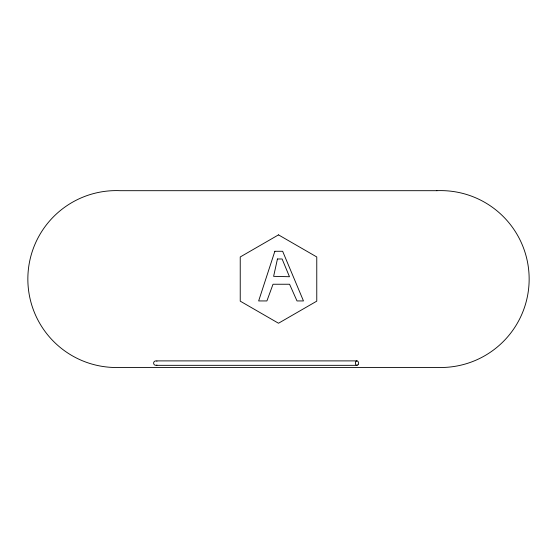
<?xml version="1.0" encoding="UTF-8"?>
<svg xmlns="http://www.w3.org/2000/svg" width="557" height="557" viewBox="0 0 557 557"><rect width="100%" height="100%" fill="white"/><g stroke="black" fill="none" stroke-linecap="round" stroke-linejoin="round"><path stroke-width="0.84" d="M156.83 360.894L356.953 360.894M156.83 365.336L356.953 365.336M156.942 365.044A2.221 2.221 0 0 1 153.607 363.115A2.221 2.221 0 0 1 156.942 361.194M277.442 258.984L273.612 276.349L289.48 276.732L282.107 258.984L277.442 258.984M274.859 251.277L258.65 300.94L266.907 300.94L273.021 284.244L289.57 284.244L296.999 300.94L303.474 300.94L282.643 251.277L274.859 251.277M278.5 234.873L240.234 256.965L240.234 301.149L278.5 323.241L316.766 301.149L316.766 256.965L278.5 234.873M436.89 190.689L120.11 190.689A88.452 88.452 0 0 0 27.85 279.057A88.452 88.452 0 0 0 120.11 367.425L436.89 367.425A88.452 88.452 0 0 0 529.15 279.057A88.452 88.452 0 0 0 436.89 190.689M358.06 364.689A2.221 1.56 -90 0 0 357.357 360.971A2.221 1.56 -90 0 0 355.443 363.693A2.221 1.56 -90 0 0 358.06 364.689"/></g></svg>
